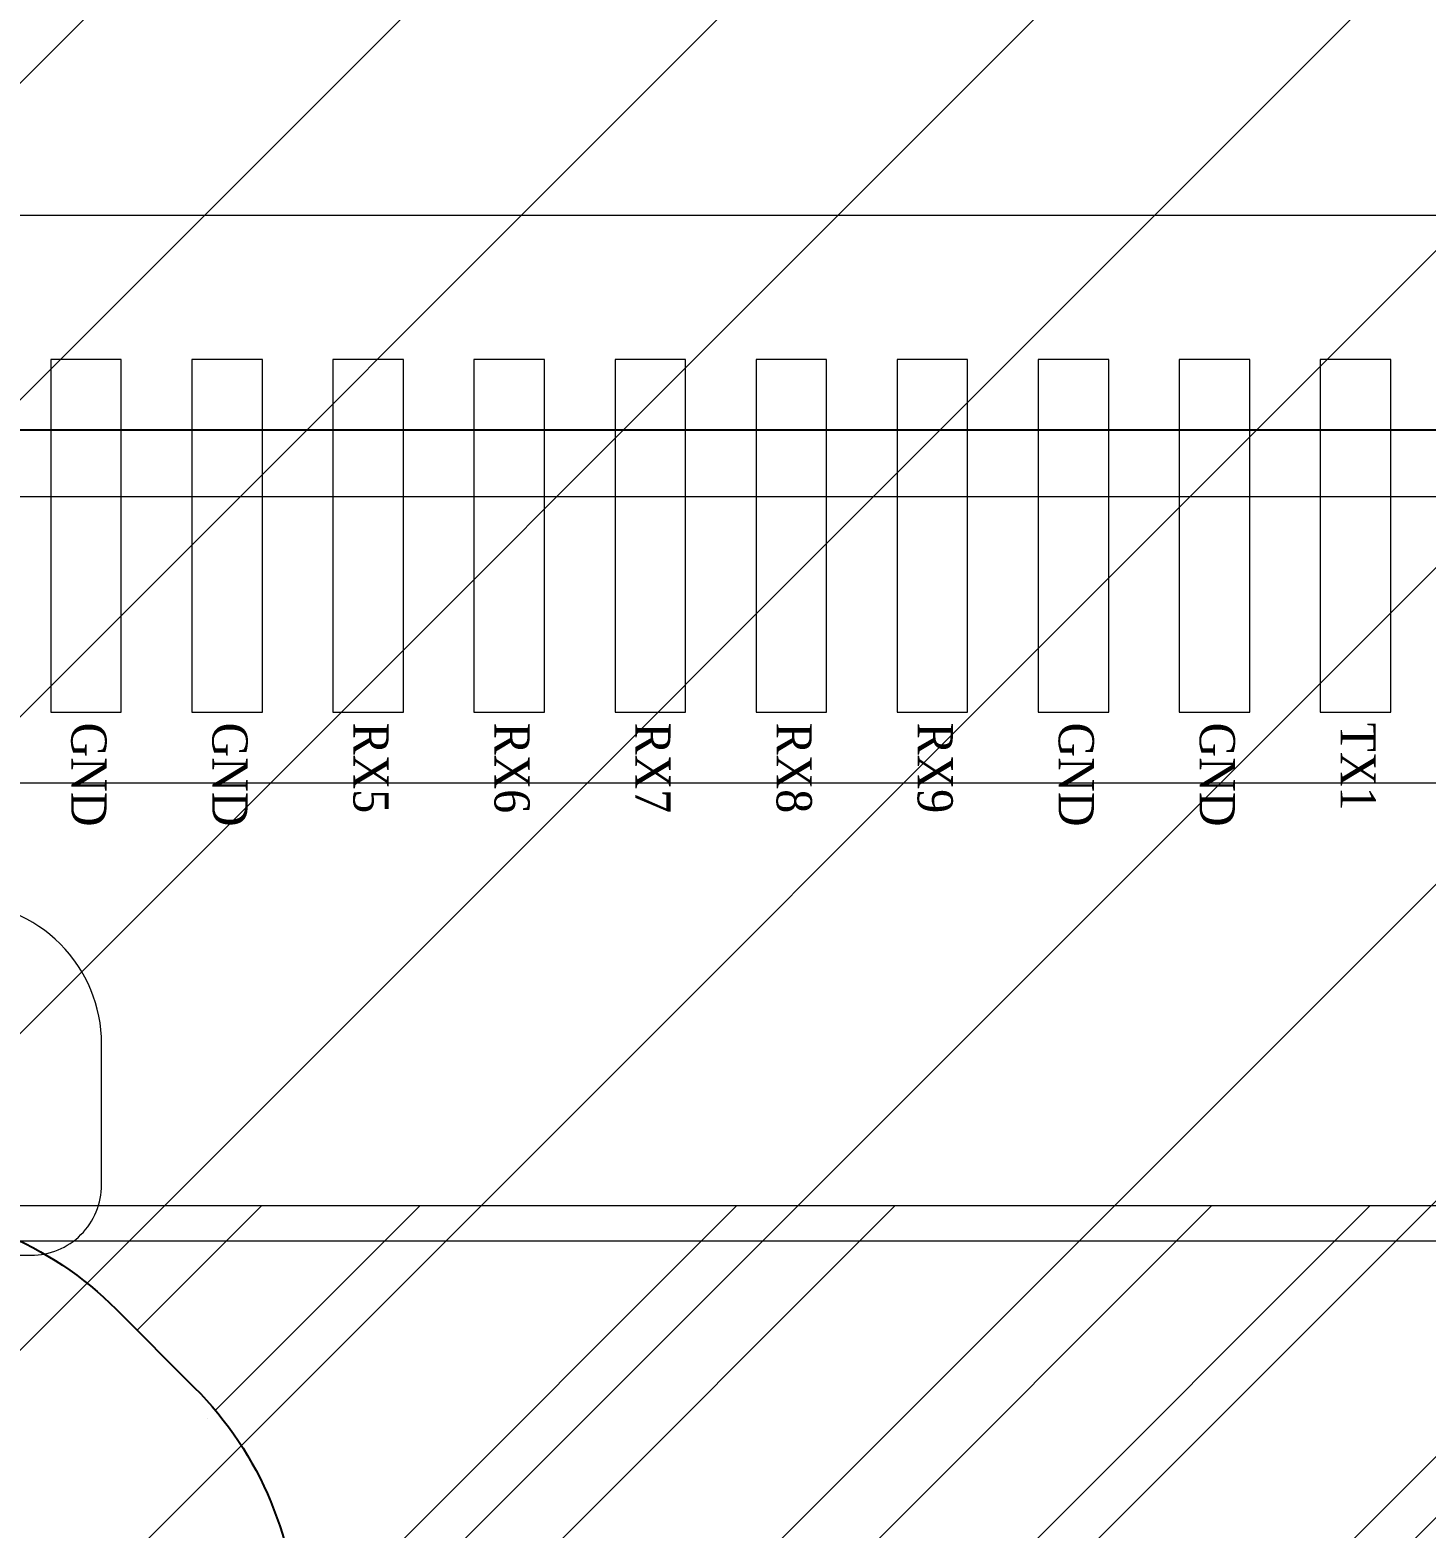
# Model space of a CAD drawing. Header units: millimetres. Extents: x 1845 to 2650, y -178 to 579.
# Drawn here: x 2458.246 to 2460.226, y 282.962 to 285.086 of the extents above; entities that cross this region are included whole.
import ezdxf
from ezdxf.lldxf.tags import DXFTag

# ---------------------------------------------------------------- set-up
doc = ezdxf.new("R2010")
doc.units = ezdxf.units.MM
doc.layers.get('0').update_dxf_attribs({"lineweight": 5})
for name, color, linetype, lineweight in [('CG', 6, 'Continuous', 5), ('COF', 4, 'Continuous', 5), ('ITO', 2, 'Continuous', 5), ('POL', 202, 'Continuous', 5), ('TFPC', 50, 'Continuous', 5)]:
    doc.layers.add(name, color=color, linetype=linetype, lineweight=lineweight)
doc.styles.add('STYLE1', font='', dxfattribs={"width": 0.9})
doc.styles.get('STYLE1').set_extended_font_data('SimSun')
tags = doc.linetypes.add('CENTER', pattern=[0.6, 0.375, -0.075, 0.075, -0.075]).pattern_tags.tags
tags[10:11] = [DXFTag(74, 4), DXFTag(75, 0), DXFTag(340, '0'), DXFTag(46, 1.0), DXFTag(50, 0.0), DXFTag(44, 0.0), DXFTag(45, 0.0)]
tags[8:9] = [DXFTag(74, 4), DXFTag(75, 0), DXFTag(340, '0'), DXFTag(46, 1.0), DXFTag(50, 0.0), DXFTag(44, 0.0), DXFTag(45, 0.0)]
tags[6:7] = [DXFTag(74, 4), DXFTag(75, 0), DXFTag(340, '0'), DXFTag(46, 1.0), DXFTag(50, 0.0), DXFTag(44, 0.0), DXFTag(45, 0.0)]
tags[4:5] = [DXFTag(74, 4), DXFTag(75, 0), DXFTag(340, '0'), DXFTag(46, 1.0), DXFTag(50, 0.0), DXFTag(44, 0.0), DXFTag(45, 0.0)]

# ---------------------------------------------------------------- blocks, each defined once
blk = doc.blocks.new('R196GRM-001-PNL-V01-A')
at = {"layer": 'ITO', "lineweight": 5}
for points in [[(1189.8014, 2.4129), (1205.6714, 2.4129, -0.414214), (1214.2714, -6.1871), (1214.2714, -30.1971, -0.414214), (1205.6714, -38.7971), (1189.8014, -38.7971, -0.414214), (1181.2014, -30.1971), (1181.2014, -6.1871, -0.414214)], [(1208.9513, -38.1471, 0.303732), (1214.2714, -30.1971), (1214.2714, -6.1871, 0.414214), (1205.6714, 2.4129), (1189.8014, 2.4129, 0.414214), (1181.2014, -6.1871), (1181.2014, -30.1971, 0.303732), (1186.5216, -38.1471)]]:
    blk.add_lwpolyline(points, format="xyb", close=True, dxfattribs=at)
at = {"layer": 'ITO', "color": 6}
for points in [[(1201.6729, -37.5471), (1201.6729, -38.0471), (1201.7729, -38.0471), (1201.7729, -37.5471)], [(1201.8729, -37.5471), (1201.8729, -38.0471), (1201.9729, -38.0471), (1201.9729, -37.5471)], [(1203.0729, -37.5471), (1203.0729, -38.0471), (1203.1729, -38.0471), (1203.1729, -37.5471)], [(1203.2729, -37.5471), (1203.2729, -38.0471), (1203.3729, -38.0471), (1203.3729, -37.5471)]]:
    blk.add_lwpolyline(points, close=True, dxfattribs=at)
at = {"layer": 'ITO'}
for points in [[(1202.0729, -37.5471), (1202.0729, -38.0471), (1202.1729, -38.0471), (1202.1729, -37.5471)], [(1202.2729, -37.5471), (1202.2729, -38.0471), (1202.3729, -38.0471), (1202.3729, -37.5471)], [(1202.4729, -37.5471), (1202.4729, -38.0471), (1202.5729, -38.0471), (1202.5729, -37.5471)], [(1202.6729, -37.5471), (1202.6729, -38.0471), (1202.7729, -38.0471), (1202.7729, -37.5471)], [(1202.8729, -37.5471), (1202.8729, -38.0471), (1202.9729, -38.0471), (1202.9729, -37.5471)], [(1203.4729, -37.5471), (1203.4729, -38.0471), (1203.5729, -38.0471), (1203.5729, -37.5471)]]:
    blk.add_lwpolyline(points, close=True, dxfattribs=at)
at = {"layer": 'ITO', "color": 1, "linetype": 'Continuous', "char_height": 0.05, "width": 0.038027, "attachment_point": 4, "rotation": 270, "style": 'STYLE1'}
for s, insert in [('{\\fTimes New Roman|b0|i0|c186|p18;GND}', (1201.7266, -38.0619)), ('{\\fTimes New Roman|b0|i0|c186|p18;GND}', (1201.9266, -38.0619)), ('{\\fTimes New Roman|b0|i0|c186|p18;RX5}', (1202.1266, -38.0619)), ('{\\fTimes New Roman|b0|i0|c186|p18;RX6}', (1202.3266, -38.0619)), ('{\\fTimes New Roman|b0|i0|c186|p18;RX7}', (1202.5266, -38.0619)), ('{\\fTimes New Roman|b0|i0|c186|p18;RX8}', (1202.7266, -38.0619)), ('{\\fTimes New Roman|b0|i0|c186|p18;RX9}', (1202.9266, -38.0619)), ('{\\fTimes New Roman|b0|i0|c186|p18;GND}', (1203.1266, -38.0619)), ('{\\fTimes New Roman|b0|i0|c186|p18;GND}', (1203.3266, -38.0619)), ('{\\fTimes New Roman|b0|i0|c186|p18;TX1}', (1203.5266, -38.0619))]:
    blk.add_mtext(s, dxfattribs=dict(at, insert=insert))
blk = doc.blocks.new('R196GRM-001-PNLA-V01-A')
at = {"layer": 'POL', "lineweight": 5}
blk.add_lwpolyline([(1674.0724, -161.2426, -0.257401), (1670.1329, -154.0971), (1670.1329, -130.0871, -0.414214), (1678.5829, -121.6371), (1694.4529, -121.6371, -0.414214), (1702.9029, -130.0871), (1702.9029, -154.0971, -0.257401), (1698.9634, -161.2426), (1674.0724, -161.2426)], format="xyb", close=True, dxfattribs=at)
at = {"layer": 'ITO', "linetype": 'CENTER', "lineweight": 5}
blk.add_blockref('R196GRM-001-PNL-V01-A', (488.7815, -123.8999), dxfattribs=at)
blk = doc.blocks.new('R196GRK-001-CVL-V01-A')
at = {"layer": 'CG', "linetype": 'Continuous'}
h = blk.add_hatch(dxfattribs=at)
h.set_pattern_fill('ANSI31', color=256, scale=0.1, style=0)
edge = h.paths.add_edge_path(flags=16)
edge.add_line((2173.2977, 305.6313), (2188.0627, 305.6313))
edge.add_arc((2188.0627, 297.2313), 8.4, 0, 90, ccw=False)
edge.add_line((2196.4627, 297.2313), (2196.4627, 274.3283))
edge.add_arc((2189.1627, 274.3283), 7.3, 270, 360, ccw=False)
edge.add_line((2189.1627, 267.0283), (2172.1977, 267.0283))
edge.add_arc((2172.1977, 274.3283), 7.3, 180, 270, ccw=False)
edge.add_line((2164.8977, 274.3283), (2164.8977, 297.2313))
edge.add_arc((2173.2977, 297.2313), 8.4, 90, 180, ccw=False)
edge = h.paths.add_edge_path()
edge.add_line((2163.0002, 298.0148), (2163.0002, 273.5448))
edge.add_arc((2172.8002, 273.5448), 9.8, 180, 270)
edge.add_line((2172.8002, 263.7448), (2188.5602, 263.7448))
edge.add_arc((2188.5602, 273.5448), 9.8, 270, 360)
edge.add_line((2198.3602, 273.5448), (2198.3602, 298.0148))
edge.add_arc((2188.5602, 298.0148), 9.8, 0, 90)
edge.add_line((2188.5602, 307.8148), (2172.8002, 307.8148))
edge.add_arc((2172.8002, 298.0148), 9.8, 90, 180)
at = {"layer": 'CG', "color": 0, "linetype": 'Continuous'}
blk.add_lwpolyline([(2195.8602, 298.0298, 0.414214), (2188.5602, 305.3298), (2172.8002, 305.3298, 0.414214), (2165.5002, 298.0298), (2165.5002, 273.5298, 0.414214), (2172.8002, 266.2298), (2188.5602, 266.2298, 0.414214), (2195.8602, 273.5298)], format="xyb", close=True, dxfattribs=at)

msp = doc.modelspace()

# ---------------------------------------------------------------- hatches: boundary and pattern name
at = {"lineweight": 5}
h = msp.add_hatch(dxfattribs=at)
h.set_pattern_fill('ANSI32', color=251, scale=0.05)
h.set_pattern_definition([(45, (503.63317, 16.31634), (-0.3367596, 0.3367596), []), (45, (503.85767, 16.31634), (-0.3367596, 0.3367596), [])])
edge = h.paths.add_edge_path()
edge.add_line((2462.7722, 283.1613), (2462.9425, 283.3316))
edge.add_arc((2463.2961, 282.9781), 0.5, 122.0684, 135, ccw=False)
edge.add_arc((2462.4734, 275.2923), 8.1286, 86.06965, 91.40403)
edge.add_line((2462.2743, 283.4185), (2458.3078, 283.4185))
edge.add_arc((2458.3334, 283.3569), 0.0666, 112.5787, 185.6789)
edge.add_arc((2458.0151, 282.9185), 0.5, 45, 59.7403, ccw=False)
edge.add_line((2458.3686, 283.272), (2458.4793, 283.1613))
edge.add_arc((2458.1258, 282.8078), 0.5, 0, 45, ccw=False)
edge.add_line((2458.6258, 282.8078), (2458.6258, 281.5399))
edge.add_arc((2459.1258, 281.5399), 0.5, 180, 212.8759)
edge.add_line((2458.7059, 281.2685), (2464.0549, 281.2685))
edge.add_arc((2462.3038, 273.1553), 8.3, 77.82079, 80.42704)
edge.add_arc((2463.8505, 282.3258), 1, 228.4043, 260.427, ccw=False)
edge.add_arc((2465.5647, 284.2568), 3.5822, 217.693, 228.4043, ccw=False)
edge.add_arc((2463.1258, 282.3723), 0.5, 180, 217.693, ccw=False)
edge.add_line((2462.6258, 282.3723), (2462.6258, 282.8078))
edge.add_arc((2463.1258, 282.8078), 0.5, 135, 180, ccw=False)
h.paths.add_polyline_path([(2459.9254, 282.0413), (2461.2653, 282.0413), (2461.2653, 282.7148), (2459.9254, 282.7148)], flags=16)

# ---------------------------------------------------------------- linework, layer by layer
at = {"color": 251, "lineweight": 5}
msp.add_line((2463.0593, 283.4185), (2457.3808, 283.4185), dxfattribs=at)
at = {"layer": 'COF', "linetype": 'Continuous'}
msp.add_lwpolyline([(2448.8942, 272.8331), (2459.7842, 272.8331, 0.414214), (2460.0842, 273.1331), (2460.0842, 275.2898, 0.267949), (2459.9842, 275.463), (2459.7893, 275.5756, -0.267949), (2459.6893, 275.7488), (2459.6893, 279.3393, 0.180243), (2459.6161, 279.5356), (2458.1487, 281.2314, -0.180243), (2458.0755, 281.4277), (2458.0755, 283.2485, -0.414214), (2458.1755, 283.3485), (2458.2478, 283.3485, 0.414214), (2458.3478, 283.4485), (2458.3478, 283.6485, 0.414214), (2458.1478, 283.8485), (2450.5308, 283.8485, 0.414214)], format="xyb", dxfattribs=at)
at = {"layer": 'TFPC', "linetype": 'Continuous', "lineweight": 25}
msp.add_lwpolyline([(2463.8708, 284.5185), (2457.3808, 284.5185, 0.414214), (2457.1808, 284.3185), (2457.1808, 283.6185, 0.414214), (2457.3808, 283.4185), (2458.0151, 283.4185, -0.198912), (2458.3686, 283.272), (2458.4793, 283.1613, -0.198912), (2458.6258, 282.8078), (2458.6258, 281.5399, 0.198912), (2458.7722, 281.1863), (2459.8964, 280.0622, -0.198912), (2460.1893, 279.3551), (2460.1893, 277.0827, 0.198912), (2460.3357, 276.7291)], format="xyb", dxfattribs=at)

# ---------------------------------------------------------------- block references
at = {"lineweight": 5}
msp.add_blockref('R196GRK-001-CVL-V01-A', (273.6591, 18.1946), dxfattribs=at)
at = {"layer": 'ITO', "lineweight": 5}
msp.add_blockref('R196GRM-001-PNLA-V01-A', (767.8214, 446.0655), dxfattribs=at)

doc.saveas('drawing.dxf')
